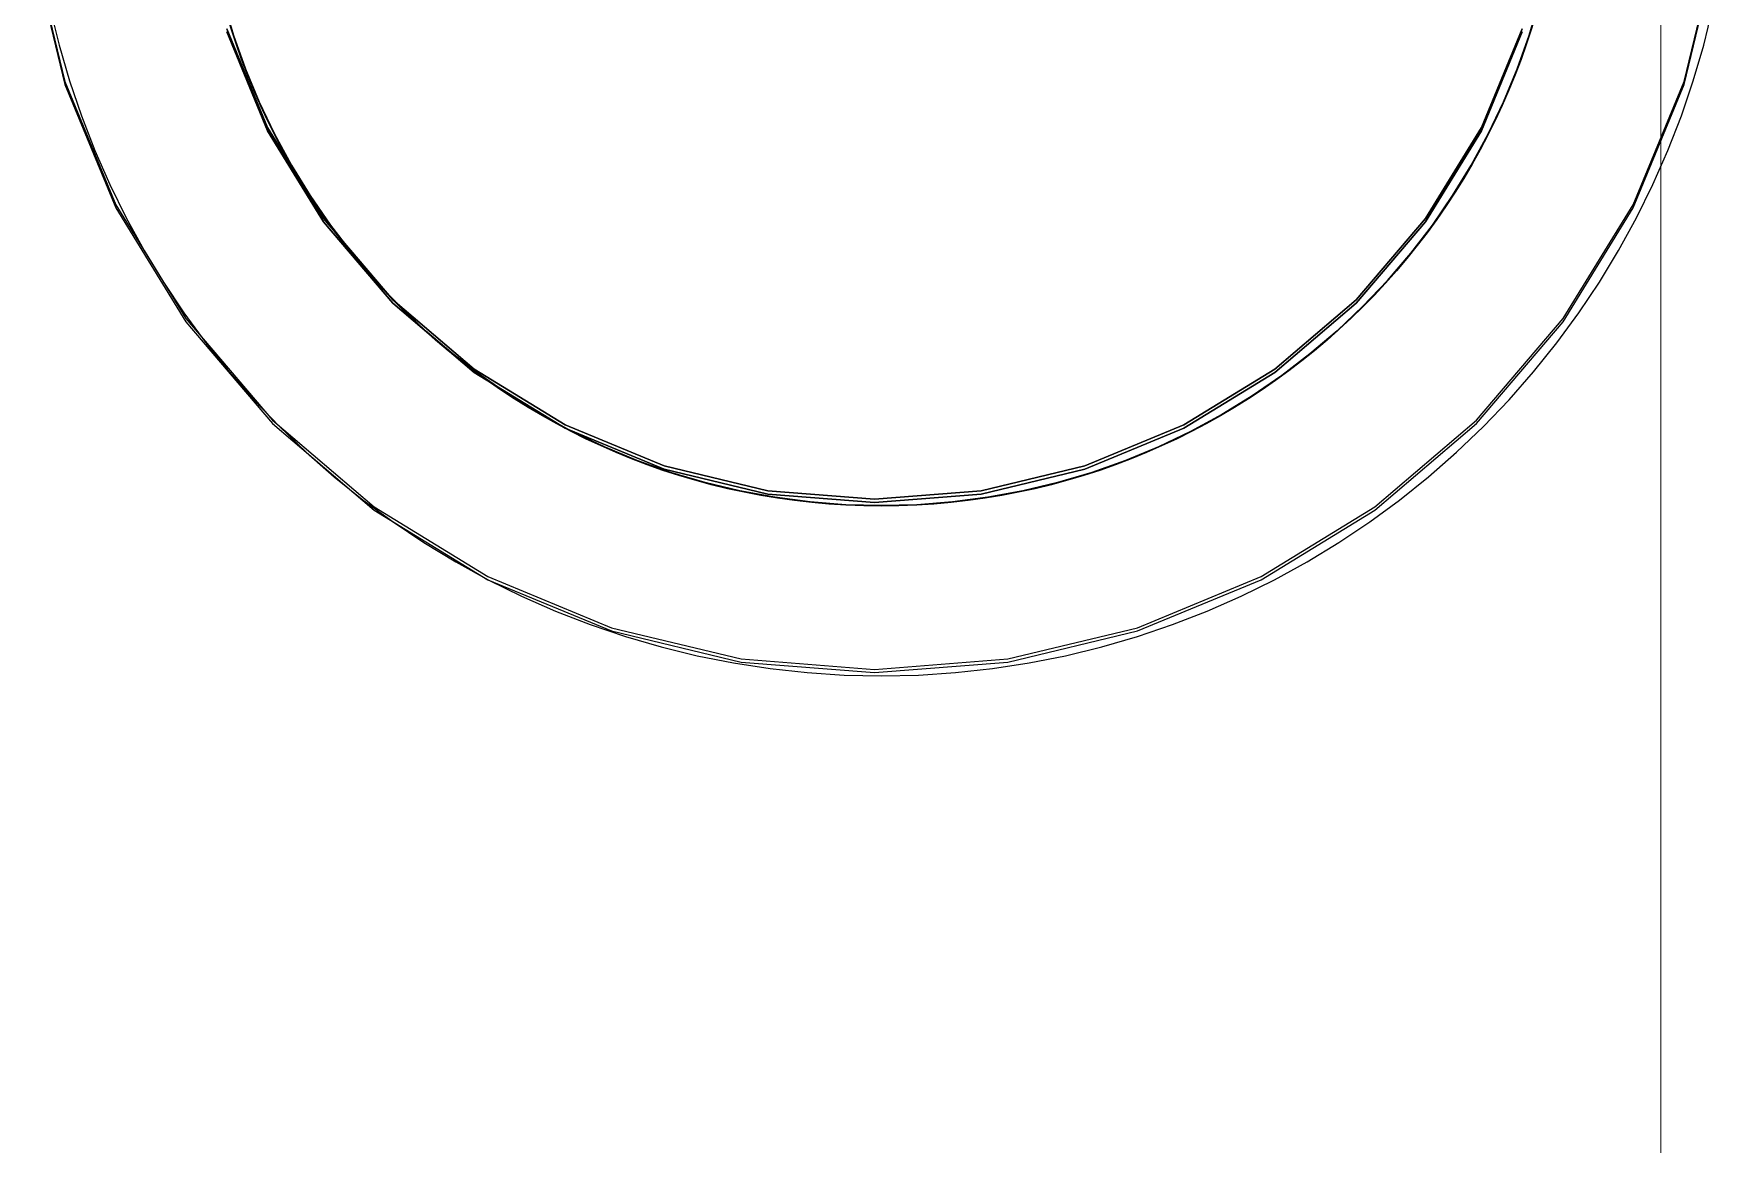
# Model space of a CAD drawing. Header units: millimetres. Extents: x 0 to 59350, y 0 to 29700.
# Drawn here: x 13592.71 to 13642.09, y 14226.12 to 14258.75 of the extents above; entities that cross this region are included whole.
import ezdxf

# ---------------------------------------------------------------- set-up
doc = ezdxf.new("R2010")
doc.units = ezdxf.units.MM
doc.layers.add('Slab', color=7, linetype='Continuous', lineweight=50)
doc.layers.add('Standard', color=7, linetype='Continuous', lineweight=25)

msp = doc.modelspace()

# ---------------------------------------------------------------- linework, layer by layer
at = {"layer": 'Slab', "color": 7, "linetype": 'Continuous', "lineweight": -3}
for p, q in [((13592.707, 14261.159), (13593.623, 14257.344)), ((13592.707, 14261.159), (13593.623, 14257.344)), ((13592.707, 14261.064), (13593.623, 14257.25)), ((13592.707, 14261.064), (13593.623, 14257.25)), ((13641.176, 14257.344), (13642.091, 14261.159)), ((13641.176, 14257.344), (13642.091, 14261.159)), ((13641.176, 14257.25), (13642.091, 14261.064)), ((13641.176, 14257.25), (13642.091, 14261.064)), ((13593.193, 14259.469), (13593.452, 14258.409)), ((13593.193, 14259.469), (13593.452, 14258.409)), ((13593.193, 14259.469), (13593.452, 14258.409)), ((13593.193, 14259.469), (13593.452, 14258.409)), ((13598.579, 14258.7), (13598.282, 14259.704)), ((13598.282, 14259.704), (13598.579, 14258.7)), ((13598.282, 14259.704), (13598.579, 14258.7)), ((13598.579, 14258.7), (13598.282, 14259.704)), ((13598.282, 14259.704), (13598.579, 14258.7)), ((13598.579, 14258.7), (13598.282, 14259.704)), ((13636.919, 14259.704), (13636.622, 14258.7)), ((13636.622, 14258.7), (13636.919, 14259.704)), ((13636.622, 14258.7), (13636.919, 14259.704)), ((13636.919, 14259.704), (13636.622, 14258.7)), ((13636.622, 14258.7), (13636.919, 14259.704)), ((13636.919, 14259.704), (13636.622, 14258.7)), ((13641.749, 14258.409), (13642.008, 14259.469)), ((13641.749, 14258.409), (13642.008, 14259.469)), ((13641.749, 14258.409), (13642.008, 14259.469)), ((13641.749, 14258.409), (13642.008, 14259.469)), ((13599.579, 14255.99), (13598.378, 14258.889)), ((13598.378, 14258.889), (13599.579, 14255.99)), ((13599.579, 14255.895), (13598.378, 14258.795)), ((13598.378, 14258.795), (13599.579, 14255.895)), ((13636.42, 14258.889), (13635.219, 14255.99)), ((13635.219, 14255.99), (13636.42, 14258.889)), ((13636.42, 14258.795), (13635.219, 14255.895)), ((13635.219, 14255.895), (13636.42, 14258.795)), ((13593.452, 14258.409), (13593.758, 14257.362)), ((13593.452, 14258.409), (13593.758, 14257.362)), ((13593.452, 14258.409), (13593.758, 14257.362)), ((13593.452, 14258.409), (13593.758, 14257.362)), ((13598.929, 14257.713), (13598.579, 14258.7)), ((13598.579, 14258.7), (13598.929, 14257.713)), ((13598.579, 14258.7), (13598.929, 14257.713)), ((13598.929, 14257.713), (13598.579, 14258.7)), ((13598.579, 14258.7), (13598.929, 14257.713)), ((13598.929, 14257.713), (13598.579, 14258.7)), ((13636.622, 14258.7), (13636.272, 14257.713)), ((13636.272, 14257.713), (13636.622, 14258.7)), ((13636.272, 14257.713), (13636.622, 14258.7)), ((13636.622, 14258.7), (13636.272, 14257.713)), ((13636.272, 14257.713), (13636.622, 14258.7)), ((13636.622, 14258.7), (13636.272, 14257.713)), ((13641.444, 14257.362), (13641.749, 14258.409)), ((13641.444, 14257.362), (13641.749, 14258.409)), ((13641.444, 14257.362), (13641.749, 14258.409)), ((13641.444, 14257.362), (13641.749, 14258.409)), ((13593.623, 14257.344), (13595.124, 14253.72)), ((13593.623, 14257.344), (13595.124, 14253.72)), ((13593.758, 14257.362), (13594.108, 14256.329)), ((13593.758, 14257.362), (13594.108, 14256.329)), ((13593.758, 14257.362), (13594.108, 14256.329)), ((13593.758, 14257.362), (13594.108, 14256.329)), ((13599.33, 14256.745), (13598.929, 14257.713)), ((13598.929, 14257.713), (13599.33, 14256.745)), ((13598.929, 14257.713), (13599.33, 14256.745)), ((13599.33, 14256.745), (13598.929, 14257.713)), ((13598.929, 14257.713), (13599.33, 14256.745)), ((13599.33, 14256.745), (13598.929, 14257.713)), ((13636.272, 14257.713), (13635.872, 14256.745)), ((13635.872, 14256.745), (13636.272, 14257.713)), ((13635.872, 14256.745), (13636.272, 14257.713)), ((13636.272, 14257.713), (13635.872, 14256.745)), ((13635.872, 14256.745), (13636.272, 14257.713)), ((13636.272, 14257.713), (13635.872, 14256.745)), ((13639.674, 14253.72), (13641.176, 14257.344)), ((13639.674, 14253.72), (13641.176, 14257.344)), ((13641.093, 14256.329), (13641.444, 14257.362)), ((13641.093, 14256.329), (13641.444, 14257.362)), ((13641.093, 14256.329), (13641.444, 14257.362)), ((13641.093, 14256.329), (13641.444, 14257.362)), ((13593.623, 14257.25), (13595.124, 14253.625)), ((13593.623, 14257.25), (13595.124, 14253.625)), ((13639.674, 14253.625), (13641.176, 14257.25)), ((13639.674, 14253.625), (13641.176, 14257.25)), ((13594.108, 14256.329), (13594.504, 14255.313)), ((13594.108, 14256.329), (13594.504, 14255.313)), ((13594.108, 14256.329), (13594.504, 14255.313)), ((13594.108, 14256.329), (13594.504, 14255.313)), ((13599.78, 14255.8), (13599.33, 14256.745)), ((13599.33, 14256.745), (13599.78, 14255.8)), ((13599.33, 14256.745), (13599.78, 14255.8)), ((13599.78, 14255.8), (13599.33, 14256.745)), ((13599.33, 14256.745), (13599.78, 14255.8)), ((13599.78, 14255.8), (13599.33, 14256.745)), ((13635.872, 14256.745), (13635.421, 14255.8)), ((13635.421, 14255.8), (13635.872, 14256.745)), ((13635.421, 14255.8), (13635.872, 14256.745)), ((13635.872, 14256.745), (13635.421, 14255.8)), ((13635.421, 14255.8), (13635.872, 14256.745)), ((13635.872, 14256.745), (13635.421, 14255.8)), ((13640.698, 14255.313), (13641.093, 14256.329)), ((13640.698, 14255.313), (13641.093, 14256.329)), ((13640.698, 14255.313), (13641.093, 14256.329)), ((13640.698, 14255.313), (13641.093, 14256.329)), ((13601.219, 14253.314), (13599.579, 14255.99)), ((13599.579, 14255.99), (13601.219, 14253.314)), ((13601.219, 14253.219), (13599.579, 14255.895)), ((13599.579, 14255.895), (13601.219, 14253.219)), ((13600.28, 14254.88), (13599.78, 14255.8)), ((13599.78, 14255.8), (13600.28, 14254.88)), ((13599.78, 14255.8), (13600.28, 14254.88)), ((13600.28, 14254.88), (13599.78, 14255.8)), ((13599.78, 14255.8), (13600.28, 14254.88)), ((13600.28, 14254.88), (13599.78, 14255.8)), ((13635.219, 14255.99), (13633.58, 14253.314)), ((13633.58, 14253.314), (13635.219, 14255.99)), ((13635.219, 14255.895), (13633.58, 14253.219)), ((13633.58, 14253.219), (13635.219, 14255.895)), ((13635.421, 14255.8), (13634.921, 14254.88)), ((13634.921, 14254.88), (13635.421, 14255.8)), ((13634.921, 14254.88), (13635.421, 14255.8)), ((13635.421, 14255.8), (13634.921, 14254.88)), ((13634.921, 14254.88), (13635.421, 14255.8)), ((13635.421, 14255.8), (13634.921, 14254.88)), ((13594.504, 14255.313), (13594.943, 14254.314)), ((13594.504, 14255.313), (13594.943, 14254.314)), ((13594.504, 14255.313), (13594.943, 14254.314)), ((13594.504, 14255.313), (13594.943, 14254.314)), ((13640.258, 14254.314), (13640.698, 14255.313)), ((13640.258, 14254.314), (13640.698, 14255.313)), ((13640.258, 14254.314), (13640.698, 14255.313)), ((13640.258, 14254.314), (13640.698, 14255.313)), ((13600.827, 14253.987), (13600.28, 14254.88)), ((13600.28, 14254.88), (13600.827, 14253.987)), ((13600.28, 14254.88), (13600.827, 14253.987)), ((13600.827, 14253.987), (13600.28, 14254.88)), ((13600.28, 14254.88), (13600.827, 14253.987)), ((13600.827, 14253.987), (13600.28, 14254.88)), ((13634.921, 14254.88), (13634.374, 14253.987)), ((13634.374, 14253.987), (13634.921, 14254.88)), ((13634.374, 14253.987), (13634.921, 14254.88)), ((13634.921, 14254.88), (13634.374, 14253.987)), ((13634.374, 14253.987), (13634.921, 14254.88)), ((13634.921, 14254.88), (13634.374, 14253.987)), ((13594.943, 14254.314), (13595.425, 14253.336)), ((13594.943, 14254.314), (13595.425, 14253.336)), ((13594.943, 14254.314), (13595.425, 14253.336)), ((13594.943, 14254.314), (13595.425, 14253.336)), ((13601.42, 14253.124), (13600.827, 14253.987)), ((13600.827, 14253.987), (13601.42, 14253.124)), ((13600.827, 14253.987), (13601.42, 14253.124)), ((13601.42, 14253.124), (13600.827, 14253.987)), ((13600.827, 14253.987), (13601.42, 14253.124)), ((13601.42, 14253.124), (13600.827, 14253.987)), ((13634.374, 14253.987), (13633.781, 14253.124)), ((13633.781, 14253.124), (13634.374, 14253.987)), ((13633.781, 14253.124), (13634.374, 14253.987)), ((13634.374, 14253.987), (13633.781, 14253.124)), ((13633.781, 14253.124), (13634.374, 14253.987)), ((13634.374, 14253.987), (13633.781, 14253.124)), ((13639.776, 14253.336), (13640.258, 14254.314)), ((13639.776, 14253.336), (13640.258, 14254.314)), ((13639.776, 14253.336), (13640.258, 14254.314)), ((13639.776, 14253.336), (13640.258, 14254.314)), ((13595.124, 14253.72), (13597.174, 14250.375)), ((13595.124, 14253.72), (13597.174, 14250.375)), ((13595.124, 14253.625), (13597.174, 14250.28)), ((13595.124, 14253.625), (13597.174, 14250.28)), ((13595.425, 14253.336), (13595.95, 14252.38)), ((13595.425, 14253.336), (13595.95, 14252.38)), ((13595.425, 14253.336), (13595.95, 14252.38)), ((13595.425, 14253.336), (13595.95, 14252.38)), ((13637.625, 14250.375), (13639.674, 14253.72)), ((13637.625, 14250.375), (13639.674, 14253.72)), ((13637.625, 14250.28), (13639.674, 14253.625)), ((13637.625, 14250.28), (13639.674, 14253.625)), ((13639.251, 14252.38), (13639.776, 14253.336)), ((13639.251, 14252.38), (13639.776, 14253.336)), ((13639.251, 14252.38), (13639.776, 14253.336)), ((13639.251, 14252.38), (13639.776, 14253.336)), ((13603.257, 14250.928), (13601.219, 14253.314)), ((13601.219, 14253.314), (13603.257, 14250.928)), ((13603.257, 14250.833), (13601.219, 14253.219)), ((13601.219, 14253.219), (13603.257, 14250.833)), ((13602.058, 14252.293), (13601.42, 14253.124)), ((13601.42, 14253.124), (13602.058, 14252.293)), ((13601.42, 14253.124), (13602.058, 14252.293)), ((13602.058, 14252.293), (13601.42, 14253.124)), ((13601.42, 14253.124), (13602.058, 14252.293)), ((13602.058, 14252.293), (13601.42, 14253.124)), ((13633.58, 14253.314), (13631.541, 14250.928)), ((13631.541, 14250.928), (13633.58, 14253.314)), ((13633.58, 14253.219), (13631.541, 14250.833)), ((13631.541, 14250.833), (13633.58, 14253.219)), ((13633.781, 14253.124), (13633.144, 14252.293)), ((13633.144, 14252.293), (13633.781, 14253.124)), ((13633.144, 14252.293), (13633.781, 14253.124)), ((13633.781, 14253.124), (13633.144, 14252.293)), ((13633.144, 14252.293), (13633.781, 14253.124)), ((13633.781, 14253.124), (13633.144, 14252.293)), ((13595.95, 14252.38), (13596.516, 14251.447)), ((13595.95, 14252.38), (13596.516, 14251.447)), ((13595.95, 14252.38), (13596.516, 14251.447)), ((13595.95, 14252.38), (13596.516, 14251.447)), ((13638.685, 14251.447), (13639.251, 14252.38)), ((13638.685, 14251.447), (13639.251, 14252.38)), ((13638.685, 14251.447), (13639.251, 14252.38)), ((13638.685, 14251.447), (13639.251, 14252.38)), ((13602.738, 14251.497), (13602.058, 14252.293)), ((13602.058, 14252.293), (13602.738, 14251.497)), ((13602.058, 14252.293), (13602.738, 14251.497)), ((13602.738, 14251.497), (13602.058, 14252.293)), ((13602.058, 14252.293), (13602.738, 14251.497)), ((13602.738, 14251.497), (13602.058, 14252.293)), ((13633.144, 14252.293), (13632.464, 14251.497)), ((13632.464, 14251.497), (13633.144, 14252.293)), ((13632.464, 14251.497), (13633.144, 14252.293)), ((13633.144, 14252.293), (13632.464, 14251.497)), ((13632.464, 14251.497), (13633.144, 14252.293)), ((13633.144, 14252.293), (13632.464, 14251.497)), ((13596.516, 14251.447), (13597.122, 14250.54)), ((13596.516, 14251.447), (13597.122, 14250.54)), ((13596.516, 14251.447), (13597.122, 14250.54)), ((13596.516, 14251.447), (13597.122, 14250.54)), ((13603.458, 14250.738), (13602.738, 14251.497)), ((13602.738, 14251.497), (13603.458, 14250.738)), ((13602.738, 14251.497), (13603.458, 14250.738)), ((13603.458, 14250.738), (13602.738, 14251.497)), ((13602.738, 14251.497), (13603.458, 14250.738)), ((13603.458, 14250.738), (13602.738, 14251.497)), ((13632.464, 14251.497), (13631.743, 14250.738)), ((13631.743, 14250.738), (13632.464, 14251.497)), ((13631.743, 14250.738), (13632.464, 14251.497)), ((13632.464, 14251.497), (13631.743, 14250.738)), ((13631.743, 14250.738), (13632.464, 14251.497)), ((13632.464, 14251.497), (13631.743, 14250.738)), ((13638.079, 14250.54), (13638.685, 14251.447)), ((13638.079, 14250.54), (13638.685, 14251.447)), ((13638.079, 14250.54), (13638.685, 14251.447)), ((13638.079, 14250.54), (13638.685, 14251.447)), ((13605.643, 14248.889), (13603.257, 14250.928)), ((13603.257, 14250.928), (13605.643, 14248.889)), ((13631.541, 14250.928), (13629.155, 14248.889)), ((13629.155, 14248.889), (13631.541, 14250.928)), ((13597.122, 14250.54), (13597.767, 14249.661)), ((13597.122, 14250.54), (13597.767, 14249.661)), ((13597.122, 14250.54), (13597.767, 14249.661)), ((13597.122, 14250.54), (13597.767, 14249.661)), ((13597.174, 14250.375), (13599.721, 14247.392)), ((13597.174, 14250.375), (13599.721, 14247.392)), ((13605.643, 14248.795), (13603.257, 14250.833)), ((13603.257, 14250.833), (13605.643, 14248.795)), ((13604.218, 14250.017), (13603.458, 14250.738)), ((13603.458, 14250.738), (13604.218, 14250.017)), ((13603.458, 14250.738), (13604.218, 14250.017)), ((13604.218, 14250.017), (13603.458, 14250.738)), ((13603.458, 14250.738), (13604.218, 14250.017)), ((13604.218, 14250.017), (13603.458, 14250.738)), ((13631.541, 14250.833), (13629.155, 14248.795)), ((13629.155, 14248.795), (13631.541, 14250.833)), ((13631.743, 14250.738), (13630.983, 14250.017)), ((13630.983, 14250.017), (13631.743, 14250.738)), ((13630.983, 14250.017), (13631.743, 14250.738)), ((13631.743, 14250.738), (13630.983, 14250.017)), ((13630.983, 14250.017), (13631.743, 14250.738)), ((13631.743, 14250.738), (13630.983, 14250.017)), ((13635.077, 14247.392), (13637.625, 14250.375)), ((13635.077, 14247.392), (13637.625, 14250.375)), ((13637.434, 14249.661), (13638.079, 14250.54)), ((13637.434, 14249.661), (13638.079, 14250.54)), ((13637.434, 14249.661), (13638.079, 14250.54)), ((13637.434, 14249.661), (13638.079, 14250.54)), ((13597.174, 14250.28), (13599.721, 14247.297)), ((13597.174, 14250.28), (13599.721, 14247.297)), ((13605.014, 14249.337), (13604.218, 14250.017)), ((13604.218, 14250.017), (13605.014, 14249.337)), ((13604.218, 14250.017), (13605.014, 14249.337)), ((13605.014, 14249.337), (13604.218, 14250.017)), ((13604.218, 14250.017), (13605.014, 14249.337)), ((13605.014, 14249.337), (13604.218, 14250.017)), ((13630.983, 14250.017), (13630.187, 14249.337)), ((13630.187, 14249.337), (13630.983, 14250.017)), ((13630.187, 14249.337), (13630.983, 14250.017)), ((13630.983, 14250.017), (13630.187, 14249.337)), ((13630.187, 14249.337), (13630.983, 14250.017)), ((13630.983, 14250.017), (13630.187, 14249.337)), ((13635.077, 14247.297), (13637.625, 14250.28)), ((13635.077, 14247.297), (13637.625, 14250.28)), ((13597.767, 14249.661), (13598.45, 14248.81)), ((13597.767, 14249.661), (13598.45, 14248.81)), ((13597.767, 14249.661), (13598.45, 14248.81)), ((13597.767, 14249.661), (13598.45, 14248.81)), ((13636.752, 14248.81), (13637.434, 14249.661)), ((13636.752, 14248.81), (13637.434, 14249.661)), ((13636.752, 14248.81), (13637.434, 14249.661)), ((13636.752, 14248.81), (13637.434, 14249.661)), ((13605.845, 14248.7), (13605.014, 14249.337)), ((13605.014, 14249.337), (13605.845, 14248.7)), ((13605.014, 14249.337), (13605.845, 14248.7)), ((13605.845, 14248.7), (13605.014, 14249.337)), ((13605.014, 14249.337), (13605.845, 14248.7)), ((13605.845, 14248.7), (13605.014, 14249.337)), ((13608.319, 14247.25), (13605.643, 14248.889)), ((13605.643, 14248.889), (13608.319, 14247.25)), ((13629.155, 14248.889), (13626.479, 14247.25)), ((13626.479, 14247.25), (13629.155, 14248.889)), ((13630.187, 14249.337), (13629.356, 14248.7)), ((13629.356, 14248.7), (13630.187, 14249.337)), ((13629.356, 14248.7), (13630.187, 14249.337)), ((13630.187, 14249.337), (13629.356, 14248.7)), ((13629.356, 14248.7), (13630.187, 14249.337)), ((13630.187, 14249.337), (13629.356, 14248.7)), ((13598.45, 14248.81), (13599.169, 14247.99)), ((13598.45, 14248.81), (13599.169, 14247.99)), ((13598.45, 14248.81), (13599.169, 14247.99)), ((13598.45, 14248.81), (13599.169, 14247.99)), ((13608.319, 14247.155), (13605.643, 14248.795)), ((13605.643, 14248.795), (13608.319, 14247.155)), ((13606.708, 14248.106), (13605.845, 14248.7)), ((13605.845, 14248.7), (13606.708, 14248.106)), ((13605.845, 14248.7), (13606.708, 14248.106)), ((13606.708, 14248.106), (13605.845, 14248.7)), ((13605.845, 14248.7), (13606.708, 14248.106)), ((13606.708, 14248.106), (13605.845, 14248.7)), ((13629.155, 14248.795), (13626.479, 14247.155)), ((13626.479, 14247.155), (13629.155, 14248.795)), ((13629.356, 14248.7), (13628.493, 14248.106)), ((13628.493, 14248.106), (13629.356, 14248.7)), ((13628.493, 14248.106), (13629.356, 14248.7)), ((13629.356, 14248.7), (13628.493, 14248.106)), ((13628.493, 14248.106), (13629.356, 14248.7)), ((13629.356, 14248.7), (13628.493, 14248.106)), ((13636.033, 14247.99), (13636.752, 14248.81)), ((13636.033, 14247.99), (13636.752, 14248.81)), ((13636.033, 14247.99), (13636.752, 14248.81)), ((13636.033, 14247.99), (13636.752, 14248.81)), ((13599.169, 14247.99), (13599.923, 14247.202)), ((13599.169, 14247.99), (13599.923, 14247.202)), ((13599.169, 14247.99), (13599.923, 14247.202)), ((13599.169, 14247.99), (13599.923, 14247.202)), ((13607.601, 14247.559), (13606.708, 14248.106)), ((13606.708, 14248.106), (13607.601, 14247.559)), ((13606.708, 14248.106), (13607.601, 14247.559)), ((13607.601, 14247.559), (13606.708, 14248.106)), ((13606.708, 14248.106), (13607.601, 14247.559)), ((13607.601, 14247.559), (13606.708, 14248.106)), ((13628.493, 14248.106), (13627.601, 14247.559)), ((13627.601, 14247.559), (13628.493, 14248.106)), ((13627.601, 14247.559), (13628.493, 14248.106)), ((13628.493, 14248.106), (13627.601, 14247.559)), ((13627.601, 14247.559), (13628.493, 14248.106)), ((13628.493, 14248.106), (13627.601, 14247.559)), ((13635.278, 14247.202), (13636.033, 14247.99)), ((13635.278, 14247.202), (13636.033, 14247.99)), ((13635.278, 14247.202), (13636.033, 14247.99)), ((13635.278, 14247.202), (13636.033, 14247.99)), ((13608.521, 14247.06), (13607.601, 14247.559)), ((13607.601, 14247.559), (13608.521, 14247.06)), ((13607.601, 14247.559), (13608.521, 14247.06)), ((13608.521, 14247.06), (13607.601, 14247.559)), ((13607.601, 14247.559), (13608.521, 14247.06)), ((13608.521, 14247.06), (13607.601, 14247.559)), ((13627.601, 14247.559), (13626.68, 14247.06)), ((13626.68, 14247.06), (13627.601, 14247.559)), ((13626.68, 14247.06), (13627.601, 14247.559)), ((13627.601, 14247.559), (13626.68, 14247.06)), ((13626.68, 14247.06), (13627.601, 14247.559)), ((13627.601, 14247.559), (13626.68, 14247.06)), ((13599.721, 14247.392), (13602.705, 14244.844)), ((13599.721, 14247.392), (13602.705, 14244.844)), ((13599.721, 14247.297), (13602.705, 14244.75)), ((13599.721, 14247.297), (13602.705, 14244.75)), ((13599.923, 14247.202), (13600.711, 14246.448)), ((13599.923, 14247.202), (13600.711, 14246.448)), ((13599.923, 14247.202), (13600.711, 14246.448)), ((13599.923, 14247.202), (13600.711, 14246.448)), ((13611.219, 14246.049), (13608.319, 14247.25)), ((13608.319, 14247.25), (13611.219, 14246.049)), ((13611.219, 14245.954), (13608.319, 14247.155)), ((13608.319, 14247.155), (13611.219, 14245.954)), ((13609.466, 14246.609), (13608.521, 14247.06)), ((13608.521, 14247.06), (13609.466, 14246.609)), ((13608.521, 14247.06), (13609.466, 14246.609)), ((13609.466, 14246.609), (13608.521, 14247.06)), ((13608.521, 14247.06), (13609.466, 14246.609)), ((13609.466, 14246.609), (13608.521, 14247.06)), ((13626.479, 14247.25), (13623.58, 14246.049)), ((13623.58, 14246.049), (13626.479, 14247.25)), ((13626.479, 14247.155), (13623.58, 14245.954)), ((13623.58, 14245.954), (13626.479, 14247.155)), ((13626.68, 14247.06), (13625.735, 14246.609)), ((13625.735, 14246.609), (13626.68, 14247.06)), ((13625.735, 14246.609), (13626.68, 14247.06)), ((13626.68, 14247.06), (13625.735, 14246.609)), ((13625.735, 14246.609), (13626.68, 14247.06)), ((13626.68, 14247.06), (13625.735, 14246.609)), ((13632.094, 14244.844), (13635.077, 14247.392)), ((13632.094, 14244.844), (13635.077, 14247.392)), ((13632.094, 14244.75), (13635.077, 14247.297)), ((13632.094, 14244.75), (13635.077, 14247.297)), ((13634.49, 14246.448), (13635.278, 14247.202)), ((13634.49, 14246.448), (13635.278, 14247.202)), ((13634.49, 14246.448), (13635.278, 14247.202)), ((13634.49, 14246.448), (13635.278, 14247.202)), ((13600.711, 14246.448), (13601.531, 14245.729)), ((13600.711, 14246.448), (13601.531, 14245.729)), ((13600.711, 14246.448), (13601.531, 14245.729)), ((13600.711, 14246.448), (13601.531, 14245.729)), ((13610.433, 14246.208), (13609.466, 14246.609)), ((13609.466, 14246.609), (13610.433, 14246.208)), ((13609.466, 14246.609), (13610.433, 14246.208)), ((13610.433, 14246.208), (13609.466, 14246.609)), ((13609.466, 14246.609), (13610.433, 14246.208)), ((13610.433, 14246.208), (13609.466, 14246.609)), ((13625.735, 14246.609), (13624.768, 14246.208)), ((13624.768, 14246.208), (13625.735, 14246.609)), ((13624.768, 14246.208), (13625.735, 14246.609)), ((13625.735, 14246.609), (13624.768, 14246.208)), ((13624.768, 14246.208), (13625.735, 14246.609)), ((13625.735, 14246.609), (13624.768, 14246.208)), ((13633.67, 14245.729), (13634.49, 14246.448)), ((13633.67, 14245.729), (13634.49, 14246.448)), ((13633.67, 14245.729), (13634.49, 14246.448)), ((13633.67, 14245.729), (13634.49, 14246.448)), ((13611.42, 14245.859), (13610.433, 14246.208)), ((13610.433, 14246.208), (13611.42, 14245.859)), ((13610.433, 14246.208), (13611.42, 14245.859)), ((13611.42, 14245.859), (13610.433, 14246.208)), ((13610.433, 14246.208), (13611.42, 14245.859)), ((13611.42, 14245.859), (13610.433, 14246.208)), ((13614.27, 14245.316), (13611.219, 14246.049)), ((13611.219, 14246.049), (13614.27, 14245.316)), ((13614.27, 14245.221), (13611.219, 14245.954)), ((13611.219, 14245.954), (13614.27, 14245.221)), ((13623.58, 14246.049), (13620.528, 14245.316)), ((13620.528, 14245.316), (13623.58, 14246.049)), ((13623.58, 14245.954), (13620.528, 14245.221)), ((13620.528, 14245.221), (13623.58, 14245.954)), ((13624.768, 14246.208), (13623.781, 14245.859)), ((13623.781, 14245.859), (13624.768, 14246.208)), ((13623.781, 14245.859), (13624.768, 14246.208)), ((13624.768, 14246.208), (13623.781, 14245.859)), ((13623.781, 14245.859), (13624.768, 14246.208)), ((13624.768, 14246.208), (13623.781, 14245.859)), ((13601.531, 14245.729), (13602.382, 14245.046)), ((13601.531, 14245.729), (13602.382, 14245.046)), ((13601.531, 14245.729), (13602.382, 14245.046)), ((13601.531, 14245.729), (13602.382, 14245.046)), ((13612.424, 14245.561), (13611.42, 14245.859)), ((13611.42, 14245.859), (13612.424, 14245.561)), ((13611.42, 14245.859), (13612.424, 14245.561)), ((13612.424, 14245.561), (13611.42, 14245.859)), ((13611.42, 14245.859), (13612.424, 14245.561)), ((13612.424, 14245.561), (13611.42, 14245.859)), ((13613.442, 14245.317), (13612.424, 14245.561)), ((13612.424, 14245.561), (13613.442, 14245.317)), ((13612.424, 14245.561), (13613.442, 14245.317)), ((13613.442, 14245.317), (13612.424, 14245.561)), ((13612.424, 14245.561), (13613.442, 14245.317)), ((13613.442, 14245.317), (13612.424, 14245.561)), ((13622.777, 14245.561), (13621.759, 14245.317)), ((13621.759, 14245.317), (13622.777, 14245.561)), ((13621.759, 14245.317), (13622.777, 14245.561)), ((13622.777, 14245.561), (13621.759, 14245.317)), ((13621.759, 14245.317), (13622.777, 14245.561)), ((13622.777, 14245.561), (13621.759, 14245.317)), ((13623.781, 14245.859), (13622.777, 14245.561)), ((13622.777, 14245.561), (13623.781, 14245.859)), ((13622.777, 14245.561), (13623.781, 14245.859)), ((13623.781, 14245.859), (13622.777, 14245.561)), ((13622.777, 14245.561), (13623.781, 14245.859)), ((13623.781, 14245.859), (13622.777, 14245.561)), ((13632.82, 14245.046), (13633.67, 14245.729)), ((13632.82, 14245.046), (13633.67, 14245.729)), ((13632.82, 14245.046), (13633.67, 14245.729)), ((13632.82, 14245.046), (13633.67, 14245.729)), ((13602.382, 14245.046), (13603.261, 14244.401)), ((13602.382, 14245.046), (13603.261, 14244.401)), ((13602.382, 14245.046), (13603.261, 14244.401)), ((13602.382, 14245.046), (13603.261, 14244.401)), ((13614.472, 14245.126), (13613.442, 14245.317)), ((13613.442, 14245.317), (13614.472, 14245.126)), ((13613.442, 14245.317), (13614.472, 14245.126)), ((13614.472, 14245.126), (13613.442, 14245.317)), ((13613.442, 14245.317), (13614.472, 14245.126)), ((13614.472, 14245.126), (13613.442, 14245.317)), ((13617.399, 14245.07), (13614.27, 14245.316)), ((13614.27, 14245.316), (13617.399, 14245.07)), ((13617.399, 14244.975), (13614.27, 14245.221)), ((13614.27, 14245.221), (13617.399, 14244.975)), ((13615.51, 14244.989), (13614.472, 14245.126)), ((13614.472, 14245.126), (13615.51, 14244.989)), ((13614.472, 14245.126), (13615.51, 14244.989)), ((13615.51, 14244.989), (13614.472, 14245.126)), ((13614.472, 14245.126), (13615.51, 14244.989)), ((13615.51, 14244.989), (13614.472, 14245.126)), ((13616.554, 14244.907), (13615.51, 14244.989)), ((13615.51, 14244.989), (13616.554, 14244.907)), ((13615.51, 14244.989), (13616.554, 14244.907)), ((13616.554, 14244.907), (13615.51, 14244.989)), ((13615.51, 14244.989), (13616.554, 14244.907)), ((13616.554, 14244.907), (13615.51, 14244.989)), ((13620.528, 14245.316), (13617.399, 14245.07)), ((13617.399, 14245.07), (13620.528, 14245.316)), ((13620.528, 14245.221), (13617.399, 14244.975)), ((13617.399, 14244.975), (13620.528, 14245.221)), ((13619.691, 14244.989), (13618.647, 14244.907)), ((13618.647, 14244.907), (13619.691, 14244.989)), ((13618.647, 14244.907), (13619.691, 14244.989)), ((13619.691, 14244.989), (13618.647, 14244.907)), ((13618.647, 14244.907), (13619.691, 14244.989)), ((13619.691, 14244.989), (13618.647, 14244.907)), ((13620.729, 14245.126), (13619.691, 14244.989)), ((13619.691, 14244.989), (13620.729, 14245.126)), ((13619.691, 14244.989), (13620.729, 14245.126)), ((13620.729, 14245.126), (13619.691, 14244.989)), ((13619.691, 14244.989), (13620.729, 14245.126)), ((13620.729, 14245.126), (13619.691, 14244.989)), ((13621.759, 14245.317), (13620.729, 14245.126)), ((13620.729, 14245.126), (13621.759, 14245.317)), ((13620.729, 14245.126), (13621.759, 14245.317)), ((13621.759, 14245.317), (13620.729, 14245.126)), ((13620.729, 14245.126), (13621.759, 14245.317)), ((13621.759, 14245.317), (13620.729, 14245.126)), ((13631.94, 14244.401), (13632.82, 14245.046)), ((13631.94, 14244.401), (13632.82, 14245.046)), ((13631.94, 14244.401), (13632.82, 14245.046)), ((13631.94, 14244.401), (13632.82, 14245.046)), ((13602.705, 14244.844), (13606.049, 14242.795)), ((13602.705, 14244.844), (13606.049, 14242.795)), ((13602.705, 14244.75), (13606.049, 14242.7)), ((13602.705, 14244.75), (13606.049, 14242.7)), ((13617.601, 14244.88), (13616.554, 14244.907)), ((13616.554, 14244.907), (13617.601, 14244.88)), ((13616.554, 14244.907), (13617.601, 14244.88)), ((13617.601, 14244.88), (13616.554, 14244.907)), ((13616.554, 14244.907), (13617.601, 14244.88)), ((13617.601, 14244.88), (13616.554, 14244.907)), ((13618.647, 14244.907), (13617.601, 14244.88)), ((13617.601, 14244.88), (13618.647, 14244.907)), ((13617.601, 14244.88), (13618.647, 14244.907)), ((13618.647, 14244.907), (13617.601, 14244.88)), ((13617.601, 14244.88), (13618.647, 14244.907)), ((13618.647, 14244.907), (13617.601, 14244.88)), ((13628.749, 14242.795), (13632.094, 14244.844)), ((13628.749, 14242.795), (13632.094, 14244.844)), ((13628.749, 14242.7), (13632.094, 14244.75)), ((13628.749, 14242.7), (13632.094, 14244.75)), ((13603.261, 14244.401), (13604.168, 14243.795)), ((13603.261, 14244.401), (13604.168, 14243.795)), ((13603.261, 14244.401), (13604.168, 14243.795)), ((13603.261, 14244.401), (13604.168, 14243.795)), ((13631.033, 14243.795), (13631.94, 14244.401)), ((13631.033, 14243.795), (13631.94, 14244.401)), ((13631.033, 14243.795), (13631.94, 14244.401)), ((13631.033, 14243.795), (13631.94, 14244.401)), ((13604.168, 14243.795), (13605.101, 14243.229)), ((13604.168, 14243.795), (13605.101, 14243.229)), ((13604.168, 14243.795), (13605.101, 14243.229)), ((13604.168, 14243.795), (13605.101, 14243.229)), ((13630.101, 14243.229), (13631.033, 14243.795)), ((13630.101, 14243.229), (13631.033, 14243.795)), ((13630.101, 14243.229), (13631.033, 14243.795)), ((13630.101, 14243.229), (13631.033, 14243.795)), ((13605.101, 14243.229), (13606.057, 14242.705)), ((13605.101, 14243.229), (13606.057, 14242.705)), ((13605.101, 14243.229), (13606.057, 14242.705)), ((13605.101, 14243.229), (13606.057, 14242.705)), ((13629.144, 14242.705), (13630.101, 14243.229)), ((13629.144, 14242.705), (13630.101, 14243.229)), ((13629.144, 14242.705), (13630.101, 14243.229)), ((13629.144, 14242.705), (13630.101, 14243.229)), ((13606.049, 14242.795), (13609.674, 14241.293)), ((13606.049, 14242.795), (13609.674, 14241.293)), ((13606.049, 14242.7), (13609.674, 14241.199)), ((13606.049, 14242.7), (13609.674, 14241.199)), ((13606.057, 14242.705), (13607.035, 14242.222)), ((13606.057, 14242.705), (13607.035, 14242.222)), ((13606.057, 14242.705), (13607.035, 14242.222)), ((13606.057, 14242.705), (13607.035, 14242.222)), ((13625.125, 14241.293), (13628.749, 14242.795)), ((13625.125, 14241.293), (13628.749, 14242.795)), ((13625.125, 14241.199), (13628.749, 14242.7)), ((13625.125, 14241.199), (13628.749, 14242.7)), ((13628.166, 14242.222), (13629.144, 14242.705)), ((13628.166, 14242.222), (13629.144, 14242.705)), ((13628.166, 14242.222), (13629.144, 14242.705)), ((13628.166, 14242.222), (13629.144, 14242.705)), ((13607.035, 14242.222), (13608.034, 14241.783)), ((13607.035, 14242.222), (13608.034, 14241.783)), ((13607.035, 14242.222), (13608.034, 14241.783)), ((13607.035, 14242.222), (13608.034, 14241.783)), ((13627.168, 14241.783), (13628.166, 14242.222)), ((13627.168, 14241.783), (13628.166, 14242.222)), ((13627.168, 14241.783), (13628.166, 14242.222)), ((13627.168, 14241.783), (13628.166, 14242.222)), ((13608.034, 14241.783), (13609.05, 14241.388)), ((13608.034, 14241.783), (13609.05, 14241.388)), ((13608.034, 14241.783), (13609.05, 14241.388)), ((13608.034, 14241.783), (13609.05, 14241.388)), ((13626.151, 14241.388), (13627.168, 14241.783)), ((13626.151, 14241.388), (13627.168, 14241.783)), ((13626.151, 14241.388), (13627.168, 14241.783)), ((13626.151, 14241.388), (13627.168, 14241.783)), ((13609.05, 14241.388), (13610.083, 14241.037)), ((13609.05, 14241.388), (13610.083, 14241.037)), ((13609.05, 14241.388), (13610.083, 14241.037)), ((13609.05, 14241.388), (13610.083, 14241.037)), ((13609.674, 14241.293), (13613.488, 14240.378)), ((13609.674, 14241.293), (13613.488, 14240.378)), ((13609.674, 14241.199), (13613.488, 14240.283)), ((13609.674, 14241.199), (13613.488, 14240.283)), ((13610.083, 14241.037), (13611.13, 14240.732)), ((13610.083, 14241.037), (13611.13, 14240.732)), ((13610.083, 14241.037), (13611.13, 14240.732)), ((13610.083, 14241.037), (13611.13, 14240.732)), ((13621.31, 14240.378), (13625.125, 14241.293)), ((13621.31, 14240.378), (13625.125, 14241.293)), ((13621.31, 14240.283), (13625.125, 14241.199)), ((13621.31, 14240.283), (13625.125, 14241.199)), ((13624.071, 14240.732), (13625.118, 14241.037)), ((13624.071, 14240.732), (13625.118, 14241.037)), ((13624.071, 14240.732), (13625.118, 14241.037)), ((13624.071, 14240.732), (13625.118, 14241.037)), ((13625.118, 14241.037), (13626.151, 14241.388)), ((13625.118, 14241.037), (13626.151, 14241.388)), ((13625.118, 14241.037), (13626.151, 14241.388)), ((13625.118, 14241.037), (13626.151, 14241.388)), ((13611.13, 14240.732), (13612.19, 14240.473)), ((13611.13, 14240.732), (13612.19, 14240.473)), ((13611.13, 14240.732), (13612.19, 14240.473)), ((13611.13, 14240.732), (13612.19, 14240.473)), ((13623.012, 14240.473), (13624.071, 14240.732)), ((13623.012, 14240.473), (13624.071, 14240.732)), ((13623.012, 14240.473), (13624.071, 14240.732)), ((13623.012, 14240.473), (13624.071, 14240.732)), ((13612.19, 14240.473), (13613.259, 14240.26)), ((13612.19, 14240.473), (13613.259, 14240.26)), ((13612.19, 14240.473), (13613.259, 14240.26)), ((13612.19, 14240.473), (13613.259, 14240.26)), ((13613.259, 14240.26), (13614.337, 14240.094)), ((13613.259, 14240.26), (13614.337, 14240.094)), ((13613.259, 14240.26), (13614.337, 14240.094)), ((13613.259, 14240.26), (13614.337, 14240.094)), ((13613.488, 14240.378), (13617.399, 14240.07)), ((13613.488, 14240.378), (13617.399, 14240.07)), ((13613.488, 14240.283), (13617.399, 14239.975)), ((13613.488, 14240.283), (13617.399, 14239.975)), ((13614.337, 14240.094), (13615.422, 14239.975)), ((13614.337, 14240.094), (13615.422, 14239.975)), ((13614.337, 14240.094), (13615.422, 14239.975)), ((13614.337, 14240.094), (13615.422, 14239.975)), ((13617.399, 14240.07), (13621.31, 14240.378)), ((13617.399, 14240.07), (13621.31, 14240.378)), ((13617.399, 14239.975), (13621.31, 14240.283)), ((13617.399, 14239.975), (13621.31, 14240.283)), ((13619.78, 14239.975), (13620.864, 14240.094)), ((13619.78, 14239.975), (13620.864, 14240.094)), ((13619.78, 14239.975), (13620.864, 14240.094)), ((13619.78, 14239.975), (13620.864, 14240.094)), ((13620.864, 14240.094), (13621.942, 14240.26)), ((13620.864, 14240.094), (13621.942, 14240.26)), ((13620.864, 14240.094), (13621.942, 14240.26)), ((13620.864, 14240.094), (13621.942, 14240.26)), ((13621.942, 14240.26), (13623.012, 14240.473)), ((13621.942, 14240.26), (13623.012, 14240.473)), ((13621.942, 14240.26), (13623.012, 14240.473)), ((13621.942, 14240.26), (13623.012, 14240.473)), ((13615.422, 14239.975), (13616.51, 14239.904)), ((13615.422, 14239.975), (13616.51, 14239.904)), ((13615.422, 14239.975), (13616.51, 14239.904)), ((13615.422, 14239.975), (13616.51, 14239.904)), ((13616.51, 14239.904), (13617.601, 14239.88)), ((13616.51, 14239.904), (13617.601, 14239.88)), ((13616.51, 14239.904), (13617.601, 14239.88)), ((13616.51, 14239.904), (13617.601, 14239.88)), ((13617.601, 14239.88), (13618.691, 14239.904)), ((13617.601, 14239.88), (13618.691, 14239.904)), ((13617.601, 14239.88), (13618.691, 14239.904)), ((13617.601, 14239.88), (13618.691, 14239.904)), ((13618.691, 14239.904), (13619.78, 14239.975)), ((13618.691, 14239.904), (13619.78, 14239.975)), ((13618.691, 14239.904), (13619.78, 14239.975)), ((13618.691, 14239.904), (13619.78, 14239.975))]:
    msp.add_line(p, q, dxfattribs=at)
at = {"layer": 'Slab', "color": 30, "linetype": 'Continuous', "lineweight": -3}
msp.add_circle((13617.601, 14264.866), 20, dxfattribs=at)
at = {"layer": 'Standard', "color": 59, "linetype": 'Continuous', "lineweight": 18}
for p, q in [((13640.492, 14348.118), (13640.479, 13714.616)), ((13640.479, 13714.616), (13640.492, 14348.118))]:
    msp.add_line(p, q, dxfattribs=at)

doc.saveas('drawing.dxf')
